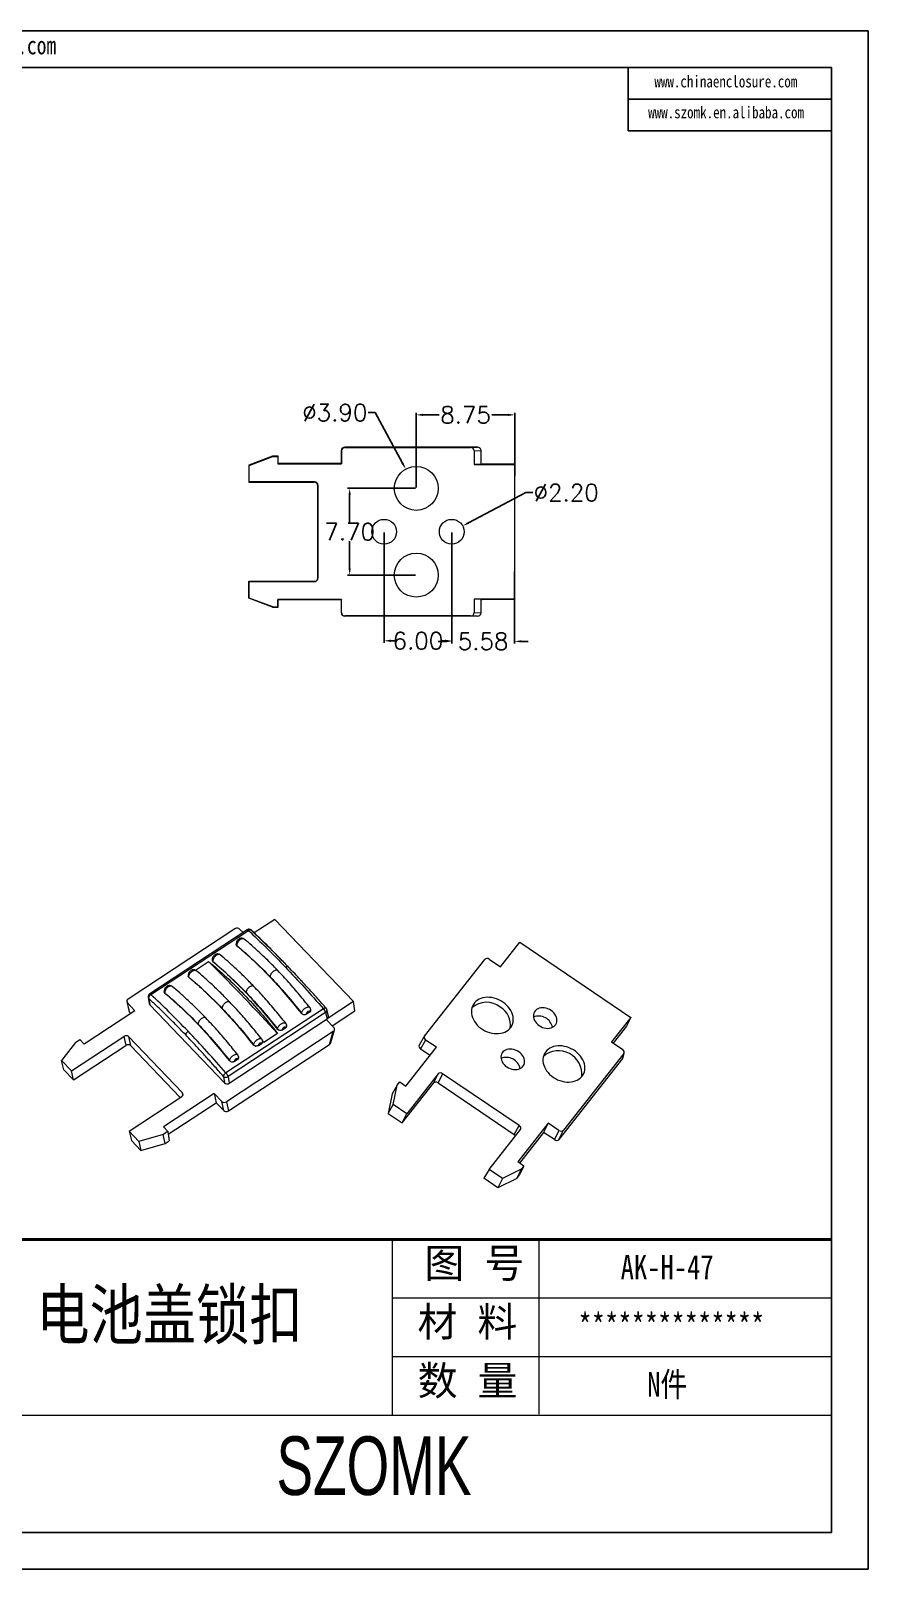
# Model space of a CAD drawing. Header units: inches. Extents: x 1474 to 3696, y 573 to 1061.
# Drawn here: x 3621.8 to 3696.2, y 573 to 709.5 of the extents above; entities that cross this region are included whole.
import ezdxf

# ---------------------------------------------------------------- set-up
doc = ezdxf.new("R2010")
doc.units = ezdxf.units.IN
doc.layers.add('文字', color=81, linetype='Continuous')
doc.layers.add('粗实线', color=7, linetype='Continuous', lineweight=30)
doc.layers.add('细实线', color=3, linetype='Continuous', lineweight=9)
doc.styles.get("Standard").update_dxf_attribs({"font": 'txt', "bigfont": 'gbcbig.shx'})
doc.styles.add('宋体', font='', dxfattribs={"width": 0.8, "height": 3.5})
doc.styles.add('长仿宋', font='', dxfattribs={"width": 0.7, "height": 4})
doc.styles.get('宋体').set_extended_font_data('SimSun')
doc.styles.get('长仿宋').set_extended_font_data('SimSun')
doc.dimstyles.new('2', dxfattribs={"dimtxt": 1.5, "dimasz": 0.6, "dimexe": 0.18, "dimexo": 0.0625, "dimgap": 0.09, "dimtad": 0, "dimtih": 1, "dimtoh": 1, "dimzin": 0, "dimdsep": 46, "dimtxsty": 'Standard', "dimcen": 0, "dimadec": 0, "dimazin": 2, "dimtfac": 1, "dimtofl": 0, "dimtmove": 0, "dimatfit": 3, "dimfxl": 0, "dimtolj": 1, "dimtzin": 0, "dimarcsym": 0})

# ---------------------------------------------------------------- blocks, each defined once
blk = doc.blocks.new('*D177')
at = {"color": 0, "lineweight": -2, "transparency": 16777216}
for p, q in [((3651.79, 675.6), (3652.39, 675.6)), ((3652.39, 675.6), (3654.83, 671.11))]:
    blk.add_line(p, q, dxfattribs=at)
at = {"color": 0, "transparency": 16777216}
blk.add_solid([(3654.92, 671.16), (3654.74, 671.07), (3655.12, 670.59)], dxfattribs=at)
at = {"layer": 'Defpoints', "color": 0, "transparency": 16777216}
for p in [(3655.12, 670.59), (3656.98, 667.16)]:
    blk.add_point(p, dxfattribs=at)
at = {"color": 0, "transparency": 16777216, "insert": (3648.82, 675.6), "char_height": 1.5, "attachment_point": 5}
blk.add_mtext('\\A1;∅3.90', dxfattribs=at)
blk = doc.blocks.new('*D178')
at = {"color": 0, "lineweight": -2, "transparency": 16777216}
for p, q in [((3665.79, 668.5), (3660.7, 665.82)), ((3666.39, 668.5), (3665.79, 668.5))]:
    blk.add_line(p, q, dxfattribs=at)
at = {"color": 0, "transparency": 16777216}
blk.add_solid([(3660.66, 665.91), (3660.75, 665.73), (3660.17, 665.54)], dxfattribs=at)
at = {"layer": 'Defpoints', "color": 0, "transparency": 16777216}
for p in [(3660.17, 665.54), (3658.23, 664.51)]:
    blk.add_point(p, dxfattribs=at)
at = {"color": 0, "transparency": 16777216, "insert": (3669.36, 668.5), "char_height": 1.5, "attachment_point": 5}
blk.add_mtext('\\A1;∅2.20', dxfattribs=at)
blk = doc.blocks.new('*D179')
at = {"color": 0, "lineweight": -2, "transparency": 16777216}
for p, q in [((3655.99, 668.88), (3649.96, 668.88)), ((3650.14, 668.28), (3650.14, 665.87)), ((3650.14, 661.78), (3650.14, 664.19)), ((3655.99, 661.18), (3649.96, 661.18))]:
    blk.add_line(p, q, dxfattribs=at)
at = {"color": 0, "transparency": 16777216}
for points in [[(3650.04, 668.28), (3650.24, 668.28), (3650.14, 668.88)], [(3650.04, 661.78), (3650.24, 661.78), (3650.14, 661.18)]]:
    blk.add_solid(points, dxfattribs=at)
at = {"layer": 'Defpoints', "color": 0, "transparency": 16777216}
for p in [(3656.05, 668.88), (3650.14, 661.18), (3656.05, 661.18)]:
    blk.add_point(p, dxfattribs=at)
at = {"color": 0, "transparency": 16777216, "insert": (3650.14, 665.03), "char_height": 1.5, "attachment_point": 5}
blk.add_mtext('\\A1;7.70', dxfattribs=at)
blk = doc.blocks.new('*D180')
at = {"color": 0, "lineweight": -2, "transparency": 16777216}
for p, q in [((3653.2, 664.96), (3653.2, 655.17)), ((3659.2, 664.96), (3659.2, 655.17)), ((3653.8, 655.35), (3654.11, 655.35)), ((3658.6, 655.35), (3658.29, 655.35))]:
    blk.add_line(p, q, dxfattribs=at)
at = {"color": 0, "transparency": 16777216}
for points in [[(3653.8, 655.45), (3653.8, 655.25), (3653.2, 655.35)], [(3658.6, 655.45), (3658.6, 655.25), (3659.2, 655.35)]]:
    blk.add_solid(points, dxfattribs=at)
at = {"layer": 'Defpoints', "color": 0, "transparency": 16777216}
for p in [(3653.2, 665.03), (3659.2, 665.03), (3659.2, 655.35)]:
    blk.add_point(p, dxfattribs=at)
at = {"color": 0, "transparency": 16777216, "insert": (3656.2, 655.35), "char_height": 1.5, "attachment_point": 5}
blk.add_mtext('\\A1;6.00', dxfattribs=at)
blk = doc.blocks.new('*D181')
at = {"color": 0, "lineweight": -2, "transparency": 16777216}
for p, q in [((3659.2, 664.96), (3659.2, 655.12)), ((3664.78, 661.5), (3664.78, 655.12)), ((3658.6, 655.3), (3658, 655.3)), ((3665.38, 655.3), (3665.98, 655.3))]:
    blk.add_line(p, q, dxfattribs=at)
at = {"color": 0, "transparency": 16777216}
for points in [[(3658.6, 655.4), (3658.6, 655.2), (3659.2, 655.3)], [(3665.38, 655.4), (3665.38, 655.2), (3664.78, 655.3)]]:
    blk.add_solid(points, dxfattribs=at)
at = {"layer": 'Defpoints', "color": 0, "transparency": 16777216}
for p in [(3659.2, 665.03), (3664.78, 661.56), (3659.2, 655.3)]:
    blk.add_point(p, dxfattribs=at)
at = {"color": 0, "transparency": 16777216, "insert": (3661.99, 655.3), "char_height": 1.5, "attachment_point": 5}
blk.add_mtext('\\A1;5.58', dxfattribs=at)
blk = doc.blocks.new('*D182')
at = {"color": 0, "lineweight": -2, "transparency": 16777216}
for p, q in [((3656.05, 668.94), (3656.05, 675.58)), ((3656.65, 675.4), (3658.09, 675.4)), ((3664.2, 675.4), (3662.77, 675.4)), ((3664.8, 669.95), (3664.8, 675.58))]:
    blk.add_line(p, q, dxfattribs=at)
at = {"color": 0, "transparency": 16777216}
for points in [[(3656.65, 675.5), (3656.65, 675.3), (3656.05, 675.4)], [(3664.2, 675.5), (3664.2, 675.3), (3664.8, 675.4)]]:
    blk.add_solid(points, dxfattribs=at)
at = {"layer": 'Defpoints', "color": 0, "transparency": 16777216}
for p in [(3656.05, 675.4), (3664.8, 669.89), (3656.05, 668.88)]:
    blk.add_point(p, dxfattribs=at)
at = {"color": 0, "transparency": 16777216, "insert": (3660.43, 675.4), "char_height": 1.5, "attachment_point": 5}
blk.add_mtext('\\A1;8.75', dxfattribs=at)

msp = doc.modelspace()

# ---------------------------------------------------------------- linework, layer by layer
for p, q in [((3503.087, 709.484), (3696.177, 709.484)), ((3696.177, 709.484), (3696.177, 572.957)), ((3508.084, 706.234), (3692.926, 706.234)), ((3674.867, 706.234), (3674.867, 700.59)), ((3692.926, 706.234), (3692.926, 576.207)), ((3674.867, 703.412), (3692.926, 703.412)), ((3674.867, 700.59), (3692.926, 700.59)), ((3508.084, 576.207), (3692.926, 576.207)), ((3503.087, 572.957), (3696.177, 572.957))]:
    msp.add_line(p, q)
at = {"color": 7, "linetype": 'Continuous', "lineweight": 15}
for p, q in [((3643.301, 671.726), (3641.201, 670.926)), ((3643.801, 671.726), (3643.301, 671.726)), ((3643.305, 671.701), (3643.301, 671.726)), ((3643.801, 671.726), (3643.776, 671.701)), ((3643.801, 671.076), (3643.801, 671.726)), ((3649.401, 672.226), (3649.401, 671.076)), ((3649.425, 672.201), (3649.401, 672.226)), ((3649.425, 671.051), (3649.425, 672.201)), ((3649.701, 672.526), (3649.725, 672.501)), ((3661.477, 672.526), (3649.701, 672.526)), ((3649.725, 672.501), (3660.877, 672.501)), ((3660.877, 672.501), (3661.477, 672.526)), ((3661.201, 672.203), (3661.801, 672.228)), ((3661.201, 672.203), (3661.201, 671.001)), ((3661.801, 671.026), (3661.801, 672.228)), ((3641.201, 670.926), (3641.201, 669.426)), ((3641.201, 670.926), (3641.225, 670.909)), ((3641.225, 670.909), (3643.305, 671.701)), ((3641.225, 669.45), (3641.225, 670.909)), ((3643.305, 671.701), (3643.776, 671.701)), ((3643.776, 671.701), (3643.776, 671.051)), ((3643.801, 671.076), (3643.776, 671.051)), ((3643.776, 671.051), (3649.425, 671.051)), ((3649.401, 671.076), (3643.801, 671.076)), ((3649.401, 671.076), (3649.425, 671.051)), ((3661.801, 671.026), (3661.201, 671.001)), ((3661.201, 671.001), (3664.776, 671.001)), ((3661.801, 671.026), (3661.901, 671.026)), ((3664.801, 671.026), (3661.901, 671.026)), ((3664.776, 671.001), (3664.801, 671.026)), ((3664.776, 671.001), (3664.776, 659.05)), ((3664.801, 659.026), (3664.801, 671.026)), ((3641.201, 669.426), (3641.225, 669.45)), ((3641.201, 669.426), (3647.001, 669.426)), ((3647.025, 669.45), (3641.225, 669.45)), ((3647.001, 669.426), (3647.025, 669.45)), ((3647.325, 669.15), (3647.301, 669.126)), ((3647.301, 669.126), (3647.301, 660.925)), ((3647.325, 660.901), (3647.325, 669.15)), ((3647.301, 660.925), (3647.325, 660.901)), ((3641.225, 660.601), (3641.201, 660.626)), ((3641.201, 659.126), (3641.201, 660.626)), ((3641.201, 660.626), (3647.001, 660.626)), ((3641.225, 659.142), (3641.225, 660.601)), ((3641.225, 660.601), (3647.025, 660.601)), ((3647.001, 660.626), (3647.025, 660.601)), ((3641.225, 659.142), (3641.201, 659.126)), ((3643.301, 658.326), (3641.201, 659.126)), ((3643.305, 658.35), (3641.225, 659.142)), ((3643.305, 658.35), (3643.301, 658.326)), ((3643.301, 658.326), (3643.801, 658.326)), ((3643.305, 658.35), (3643.776, 658.35)), ((3649.425, 659), (3643.776, 659)), ((3643.776, 658.35), (3643.776, 659)), ((3643.801, 658.976), (3643.776, 659)), ((3643.776, 658.35), (3643.801, 658.326)), ((3649.401, 658.976), (3643.801, 658.976)), ((3643.801, 658.326), (3643.801, 658.976)), ((3649.425, 659), (3649.401, 658.976)), ((3649.401, 657.825), (3649.401, 658.976)), ((3649.425, 657.85), (3649.425, 659)), ((3664.776, 659.05), (3661.201, 659.05)), ((3661.201, 659.05), (3661.201, 657.848)), ((3661.801, 659.026), (3661.201, 659.05)), ((3661.801, 659.026), (3661.901, 659.026)), ((3661.801, 657.823), (3661.801, 659.026)), ((3664.801, 659.026), (3661.901, 659.026)), ((3664.776, 659.05), (3664.801, 659.026)), ((3649.425, 657.85), (3649.401, 657.825)), ((3649.701, 657.526), (3649.725, 657.55)), ((3661.477, 657.526), (3649.701, 657.526)), ((3660.877, 657.55), (3649.725, 657.55)), ((3660.877, 657.55), (3661.477, 657.526)), ((3661.201, 657.848), (3661.801, 657.823)), ((3639.94, 629.78), (3630.47, 623.558)), ((3641.049, 629.698), (3632.39, 624.009)), ((3632.497, 623.957), (3641.155, 629.646)), ((3640.374, 629.77), (3640.677, 629.454)), ((3643.486, 630.625), (3641.667, 629.429)), ((3643.486, 630.625), (3650.474, 623.33)), ((3640.07, 628.4), (3640.078, 628.36)), ((3640.139, 628.26), (3640.133, 628.289)), ((3640.781, 628.871), (3640.766, 628.881)), ((3663.528, 626.424), (3665.245, 628.603)), ((3665.245, 628.603), (3675.101, 621.926)), ((3636.441, 626.12), (3637.615, 626.892)), ((3637.939, 627), (3637.947, 626.959)), ((3638.008, 626.86), (3638.002, 626.888)), ((3638.65, 627.471), (3638.635, 627.481)), ((3656.782, 620.268), (3662.136, 627.065)), ((3662.537, 627.096), (3663.528, 626.424)), ((3635.808, 625.599), (3635.816, 625.559)), ((3635.877, 625.46), (3635.871, 625.488)), ((3636.505, 626.081), (3636.519, 626.071)), ((3633.677, 624.199), (3633.685, 624.159)), ((3633.746, 624.06), (3633.74, 624.088)), ((3634.388, 624.671), (3634.373, 624.681)), ((3630.353, 623.309), (3630.554, 622.478)), ((3630.404, 623.217), (3631.073, 622.518)), ((3630.605, 622.386), (3630.404, 623.217)), ((3632.256, 623.779), (3632.26, 623.71)), ((3632.259, 623.71), (3632.349, 623.152)), ((3632.313, 623.603), (3632.403, 623.045)), ((3632.403, 623.045), (3639.041, 616.115)), ((3647.819, 622.69), (3639.16, 617.001)), ((3646.672, 622.619), (3646.663, 622.66)), ((3648.259, 622.047), (3648.124, 622.607)), ((3650.474, 623.33), (3648.142, 621.798)), ((3650.607, 622.502), (3650.474, 623.33)), ((3631.073, 622.518), (3626.57, 619.559)), ((3630.605, 622.386), (3630.708, 622.278)), ((3648.006, 622.358), (3639.348, 616.669)), ((3639.457, 616.091), (3648.061, 621.745)), ((3644.541, 621.219), (3644.533, 621.26)), ((3645.878, 622.291), (3645.884, 622.263)), ((3646.313, 622.207), (3646.303, 622.257)), ((3646.555, 622.366), (3646.313, 622.207)), ((3646.555, 622.366), (3646.544, 622.416)), ((3648.006, 622.358), (3648.142, 621.798)), ((3648.061, 621.745), (3648.142, 621.798)), ((3648.061, 621.745), (3648.761, 621.014)), ((3648.599, 621.183), (3650.607, 622.502)), ((3675.101, 621.926), (3673.384, 619.747)), ((3675.101, 621.926), (3674.714, 621.14)), ((3625.44, 617.183), (3630.104, 620.247)), ((3625.79, 619.69), (3626.192, 619.955)), ((3626.192, 619.955), (3626.57, 619.559)), ((3630.104, 620.247), (3630.277, 619.445)), ((3635.295, 615.239), (3630.52, 620.223)), ((3630.52, 620.223), (3630.693, 619.421)), ((3648.674, 620.662), (3639.204, 614.44)), ((3642.41, 619.819), (3642.402, 619.86)), ((3643.729, 620.509), (3642.521, 619.715)), ((3643.747, 620.891), (3643.753, 620.863)), ((3644.182, 620.807), (3644.172, 620.856)), ((3644.424, 620.966), (3644.182, 620.807)), ((3644.424, 620.966), (3644.414, 621.016)), ((3648.345, 619.53), (3648.674, 620.662)), ((3648.476, 619.695), (3648.805, 620.827)), ((3656.767, 620.246), (3656.317, 619.457)), ((3656.886, 619.918), (3656.435, 619.129)), ((3657.834, 619.275), (3656.886, 619.918)), ((3674.714, 621.14), (3673.536, 619.644)), ((3625.79, 619.69), (3624.567, 618.094)), ((3625.613, 616.381), (3630.277, 619.445)), ((3630.693, 619.421), (3635.104, 614.816)), ((3639.377, 613.638), (3648.345, 619.53)), ((3641.616, 619.491), (3641.622, 619.462)), ((3642.051, 619.407), (3642.041, 619.456)), ((3642.293, 619.565), (3642.051, 619.407)), ((3642.293, 619.565), (3642.283, 619.616)), ((3655.122, 615.832), (3657.834, 619.275)), ((3656.435, 619.129), (3657.272, 618.562)), ((3674.466, 618.711), (3669.112, 611.915)), ((3673.384, 619.747), (3674.376, 619.075)), ((3674.466, 618.711), (3674.355, 618.276)), ((3674.394, 618.354), (3674.504, 618.789)), ((3624.567, 618.094), (3625.44, 617.183)), ((3624.764, 617.267), (3624.567, 618.094)), ((3624.764, 617.267), (3625.613, 616.381)), ((3625.613, 616.381), (3625.44, 617.183)), ((3639.485, 618.09), (3639.491, 618.062)), ((3639.92, 618.007), (3639.91, 618.056)), ((3640.162, 618.165), (3639.92, 618.007)), ((3640.162, 618.165), (3640.152, 618.216)), ((3640.279, 618.418), (3640.271, 618.46)), ((3674.355, 618.276), (3668.702, 611.099)), ((3638.932, 616.692), (3639.041, 616.115)), ((3639.348, 616.669), (3639.457, 616.091)), ((3654.36, 615.908), (3653.919, 615.132)), ((3654.015, 614.198), (3654.36, 615.908)), ((3654.36, 615.908), (3654.586, 616.196)), ((3654.586, 616.196), (3655.122, 615.832)), ((3654.808, 612.567), (3657.592, 616.102)), ((3658.002, 616.918), (3655.218, 613.383)), ((3657.592, 616.102), (3658.002, 616.918)), ((3658.394, 616.933), (3657.984, 616.117)), ((3657.984, 616.117), (3664.746, 611.535)), ((3665.197, 612.324), (3658.394, 616.933)), ((3630.564, 611.833), (3635.228, 614.898)), ((3638.119, 615.163), (3633.616, 612.204)), ((3638.788, 614.464), (3638.119, 615.163)), ((3638.119, 615.163), (3638.292, 614.361)), ((3638.961, 613.662), (3638.788, 614.464)), ((3639.204, 614.44), (3639.377, 613.638)), ((3653.919, 615.132), (3653.571, 613.405)), ((3634.034, 611.563), (3638.292, 614.361)), ((3638.292, 614.361), (3638.961, 613.662)), ((3653.571, 613.405), (3654.015, 614.198)), ((3653.571, 613.405), (3654.808, 612.567)), ((3655.218, 613.383), (3654.015, 614.198)), ((3654.808, 612.567), (3655.218, 613.383)), ((3631.437, 610.921), (3630.564, 611.833)), ((3630.564, 611.833), (3630.766, 611.001)), ((3633.994, 611.809), (3633.592, 611.545)), ((3633.616, 612.204), (3633.994, 611.809)), ((3633.994, 611.809), (3634.128, 610.981)), ((3662.516, 608.439), (3665.3, 611.974)), ((3664.746, 611.535), (3665.197, 612.324)), ((3667.773, 612.542), (3665.061, 609.099)), ((3667.362, 611.726), (3665.212, 608.996)), ((3667.773, 612.542), (3667.362, 611.726)), ((3668.311, 611.083), (3667.362, 611.726)), ((3668.721, 611.899), (3667.773, 612.542)), ((3668.721, 611.899), (3668.311, 611.083)), ((3668.702, 611.099), (3669.112, 611.915)), ((3630.766, 611.001), (3631.615, 610.115)), ((3633.592, 611.545), (3631.437, 610.921)), ((3631.437, 610.921), (3631.615, 610.115)), ((3631.615, 610.115), (3633.749, 610.732)), ((3633.749, 610.732), (3633.592, 611.545)), ((3633.749, 610.732), (3634.128, 610.981)), ((3665.597, 608.736), (3665.061, 609.099)), ((3662.516, 608.439), (3662.065, 607.65)), ((3663.302, 606.812), (3662.065, 607.65)), ((3663.719, 607.624), (3662.516, 608.439)), ((3664.97, 607.645), (3663.302, 606.812)), ((3663.719, 607.624), (3663.302, 606.812)), ((3665.371, 608.449), (3663.719, 607.624)), ((3665.371, 608.449), (3664.97, 607.645)), ((3664.97, 607.645), (3665.21, 607.95)), ((3665.597, 608.736), (3665.21, 607.95)), ((3665.371, 608.449), (3665.597, 608.736))]:
    msp.add_line(p, q, dxfattribs=at)
at = {"color": 8, "linetype": 'Continuous', "lineweight": 15}
msp.add_line((3635.342, 615.042), (3635.295, 615.239), dxfattribs=at)
at = {"color": 8, "linetype": 'Continuous', "lineweight": 15, "flags": 128}
for points in [[(3641.049, 629.698), (3641.059, 629.701), (3641.078, 629.699), (3641.1, 629.689), (3641.126, 629.671), (3641.155, 629.646)], [(3632.497, 623.957), (3632.468, 623.982), (3632.442, 624), (3632.419, 624.01), (3632.401, 624.012), (3632.39, 624.009)]]:
    msp.add_lwpolyline(points, dxfattribs=at)
at = {"color": 7, "linetype": 'Continuous', "lineweight": 15, "flags": 128}
for points in [[(3663.745, 623.286), (3663.562, 623.399), (3663.371, 623.496), (3663.172, 623.575), (3662.969, 623.637), (3662.764, 623.681), (3662.56, 623.705), (3662.359, 623.709), (3662.163, 623.694), (3661.975, 623.66), (3661.797, 623.606), (3661.631, 623.535), (3661.48, 623.446), (3661.345, 623.34), (3661.227, 623.219), (3661.129, 623.085), (3661.051, 622.939), (3660.995, 622.783), (3660.96, 622.618), (3660.948, 622.447), (3660.959, 622.272), (3660.992, 622.094), (3661.047, 621.917), (3661.123, 621.742), (3661.22, 621.571), (3661.336, 621.407), (3661.471, 621.25), (3661.621, 621.105), (3661.786, 620.971), (3661.963, 620.851), (3662.15, 620.746), (3662.346, 620.658), (3662.547, 620.587), (3662.751, 620.534), (3662.956, 620.5), (3663.159, 620.486), (3663.358, 620.491), (3663.55, 620.516), (3663.734, 620.56), (3663.906, 620.622), (3664.064, 620.703), (3664.208, 620.8), (3664.334, 620.914), (3664.442, 621.041), (3664.53, 621.182), (3664.598, 621.333), (3664.643, 621.494), (3664.667, 621.662), (3664.667, 621.836), (3664.645, 622.012), (3664.601, 622.19), (3664.535, 622.366), (3664.449, 622.54), (3664.342, 622.707), (3664.217, 622.868), (3664.074, 623.019), (3663.916, 623.159), (3663.745, 623.286)], [(3668.024, 622.537), (3667.883, 622.621), (3667.733, 622.688), (3667.578, 622.737), (3667.421, 622.766), (3667.266, 622.776), (3667.116, 622.765), (3666.975, 622.734), (3666.845, 622.683), (3666.729, 622.615), (3666.631, 622.529), (3666.552, 622.429), (3666.494, 622.316), (3666.459, 622.194), (3666.447, 622.063), (3666.458, 621.929), (3666.492, 621.793), (3666.549, 621.659), (3666.627, 621.529), (3666.724, 621.407), (3666.839, 621.295), (3666.968, 621.196), (3667.109, 621.112), (3667.259, 621.045), (3667.414, 620.996), (3667.571, 620.966), (3667.726, 620.957), (3667.876, 620.968), (3668.018, 620.999), (3668.148, 621.049), (3668.263, 621.118), (3668.361, 621.203), (3668.44, 621.304), (3668.498, 621.416), (3668.534, 621.539), (3668.546, 621.669), (3668.535, 621.804), (3668.5, 621.94), (3668.444, 622.074), (3668.366, 622.204), (3668.268, 622.326), (3668.154, 622.438), (3668.024, 622.537)], [(3665.144, 618.88), (3665.003, 618.964), (3664.853, 619.031), (3664.698, 619.08), (3664.541, 619.11), (3664.386, 619.119), (3664.236, 619.108), (3664.094, 619.077), (3663.964, 619.027), (3663.849, 618.958), (3663.751, 618.873), (3663.672, 618.772), (3663.614, 618.66), (3663.578, 618.537), (3663.566, 618.407), (3663.577, 618.272), (3663.612, 618.136), (3663.669, 618.002), (3663.746, 617.872), (3663.844, 617.75), (3663.958, 617.638), (3664.088, 617.539), (3664.229, 617.455), (3664.379, 617.388), (3664.534, 617.339), (3664.691, 617.309), (3664.846, 617.3), (3664.996, 617.311), (3665.137, 617.342), (3665.267, 617.393), (3665.383, 617.461), (3665.481, 617.547), (3665.56, 617.647), (3665.618, 617.76), (3665.653, 617.882), (3665.666, 618.013), (3665.654, 618.147), (3665.62, 618.283), (3665.563, 618.417), (3665.485, 618.547), (3665.388, 618.669), (3665.273, 618.781), (3665.144, 618.88)], [(3668.223, 616.607), (3668.406, 616.494), (3668.597, 616.398), (3668.796, 616.318), (3668.999, 616.256), (3669.204, 616.212), (3669.408, 616.188), (3669.609, 616.184), (3669.805, 616.199), (3669.993, 616.233), (3670.171, 616.287), (3670.337, 616.358), (3670.488, 616.448), (3670.623, 616.553), (3670.741, 616.674), (3670.839, 616.808), (3670.917, 616.954), (3670.973, 617.11), (3671.008, 617.275), (3671.02, 617.446), (3671.009, 617.621), (3670.976, 617.799), (3670.921, 617.976), (3670.845, 618.151), (3670.748, 618.322), (3670.632, 618.487), (3670.497, 618.643), (3670.347, 618.788), (3670.182, 618.922), (3670.005, 619.042), (3669.818, 619.147), (3669.622, 619.236), (3669.421, 619.307), (3669.217, 619.359), (3669.012, 619.393), (3668.809, 619.407), (3668.61, 619.402), (3668.418, 619.377), (3668.234, 619.333), (3668.062, 619.271), (3667.904, 619.19), (3667.76, 619.093), (3667.634, 618.979), (3667.526, 618.852), (3667.438, 618.711), (3667.37, 618.56), (3667.325, 618.399), (3667.302, 618.231), (3667.301, 618.058), (3667.323, 617.881), (3667.367, 617.703), (3667.433, 617.527), (3667.519, 617.354), (3667.626, 617.186), (3667.752, 617.025), (3667.894, 616.874), (3668.052, 616.734), (3668.223, 616.607)]]:
    msp.add_lwpolyline(points, dxfattribs=at)
at = {"color": 7, "linetype": 'Continuous', "lineweight": 15}
for centre, radius in [((3656.051, 668.876), 1.95), ((3653.201, 665.026), 1.1), ((3659.201, 665.026), 1.1), ((3656.051, 661.176), 1.95)]:
    msp.add_circle(centre, radius, dxfattribs=at)
at = {"color": 8, "linetype": 'Continuous', "lineweight": 15}
for centre, radius, start, end in [((3632.459, 623.744), 0.203, 189.51704, 224.04492), ((3647.935, 622.562), 0.194, 348.67609, 13.65867)]:
    msp.add_arc(centre, radius, start, end, dxfattribs=at)
at = {"color": 7, "linetype": 'Continuous', "lineweight": 15}
for centre, radius, start, end in [((3647.168, 622.104), 0.876, 16.82754, 42.0035), ((3662.285, 621.329), 1.939, 50.98918, 131.80652), ((3662.625, 621.28), 1.788, 350.02704, 60.49854), ((3647.863, 622.586), 0.269, 302.0748, 346.85579), ((3666.921, 620.784), 1.257, 12.21156, 111.79438), ((3668.684, 616.901), 2.066, 353.52949, 130.47644), ((3664.041, 617.127), 1.257, 12.21156, 111.79438), ((3639.134, 616.904), 0.292, 226.20888, 268.34775), ((3639.147, 616.986), 0.376, 266.71082, 302.25739), ((3638.51, 616.415), 0.876, 16.82754, 42.0035)]:
    msp.add_arc(centre, radius, start, end, dxfattribs=at)
for centre, major_axis, ratio, start_param, end_param in [((3649.701, 672.225), (-0.212, 0.212), 0.9996955, 5.4979394, 7.0684312), ((3649.725, 672.201), (-0.212, 0.212), 0.9996955, 5.4979394, 7.0684312), ((3660.874, 672.201), (0.326, 0.013), 0.9190268, 6.2457722, 7.8096936), ((3661.474, 672.225), (0.326, 0.013), 0.9190268, 6.2457722, 7.8096936), ((3647.001, 669.125), (0.212, 0.212), 0.9996955, 5.4979394, 7.0684312), ((3647.025, 669.15), (0.212, 0.212), 0.9996955, 5.4979394, 7.0684312), ((3647.001, 660.926), (-0.212, 0.212), 0.9996955, 2.3563468, 3.9268385), ((3647.025, 660.901), (-0.212, 0.212), 0.9996955, 2.3563468, 3.9268385), ((3649.701, 657.826), (0.212, 0.212), 0.9996955, 2.3563468, 3.9268385), ((3649.725, 657.85), (0.212, 0.212), 0.9996955, 2.3563468, 3.9268385), ((3660.874, 657.85), (-0.326, 0.013), 0.9190268, 1.6150843, 3.1790058), ((3661.474, 657.826), (-0.326, 0.013), 0.9190268, 1.6150843, 3.1790058), ((3640.113, 629.597), (0.305, 0.103), 0.7546476, 0.339153, 1.9030744), ((3662.382, 626.896), (0.271, -0.129), 0.8367723, 1.3890185, 2.9529399), ((3630.645, 623.376), (0.294, 0.059), 0.7962863, 2.0385945, 3.6090863), ((3632.644, 623.204), (0.294, 0.059), 0.7962863, 3.1107226, 3.6090863), ((3630.847, 622.544), (0.294, 0.059), 0.7962863, 3.1724627, 3.6090863), ((3647.967, 621.98), (0.294, 0.059), 0.7962863, 5.1801048, 6.3140554), ((3630.279, 620.065), (0.294, 0.059), 0.7966765, 0.4669891, 2.0374808), ((3648.497, 620.843), (0.308, 0.098), 0.7480666, 5.0705849, 6.6345063), ((3657.03, 620.101), (0.265, -0.141), 0.7707772, 3.0029517, 4.5734434), ((3630.452, 619.263), (0.294, 0.059), 0.7966765, 0.4669891, 2.0374808), ((3648.168, 619.711), (0.308, 0.098), 0.7480666, 5.0705849, 5.8177389), ((3656.579, 619.312), (0.265, -0.141), 0.7707772, 3.1177611, 4.5734434), ((3674.217, 618.877), (0.276, -0.12), 0.8322407, 6.0661054, 7.6300269), ((3674.107, 618.442), (0.276, -0.12), 0.8322407, 6.0661054, 6.4164213), ((3639.282, 616.274), (0.294, 0.059), 0.7966765, 3.6085818, 5.1790735), ((3657.84, 615.934), (0.265, -0.141), 0.7709054, 1.4333065, 3.0037982), ((3658.25, 616.75), (0.265, -0.141), 0.7709054, 1.4333065, 3.0037982), ((3635.053, 615.08), (0.294, 0.059), 0.7962863, 5.1801872, 6.7506789), ((3639.03, 614.622), (0.294, 0.059), 0.7966765, 3.6085818, 5.1790735), ((3639.203, 613.82), (0.294, 0.059), 0.7966765, 3.6085818, 5.1790735), ((3665.053, 612.141), (0.265, -0.141), 0.7707772, 6.1445443, 7.7150361), ((3668.865, 612.082), (0.265, -0.141), 0.7709054, 4.5748991, 6.1453909), ((3664.602, 611.353), (0.265, -0.141), 0.7707772, 0.8495803, 1.4318508), ((3668.455, 611.266), (0.265, -0.141), 0.7709054, 4.5748991, 6.1453909)]:
    msp.add_ellipse(centre, major_axis=major_axis, ratio=ratio, start_param=start_param, end_param=end_param, dxfattribs=at)
for points, knots in [([(3641.269, 629.742), (3641.242, 629.745), (3641.203, 629.749), (3641.145, 629.74), (3641.097, 629.726), (3641.064, 629.706), (3641.049, 629.697)], [0, 0, 0, 0, 0.3511572, 0.5065048, 0.7704123, 1, 1, 1, 1]), ([(3641.155, 629.646), (3641.166, 629.653), (3641.208, 629.679), (3641.281, 629.703), (3641.362, 629.702), (3641.423, 629.672), (3641.444, 629.629), (3641.454, 629.609)], [0, 0, 0, 0, 0.08160202, 0.34059402, 0.54634492, 0.7793242, 1, 1, 1, 1]), ([(3641.418, 629.665), (3641.416, 629.667), (3641.403, 629.683), (3641.371, 629.703), (3641.324, 629.728), (3641.288, 629.737), (3641.269, 629.742)], [0, 0, 0, 0, 0.0565135, 0.3565054, 0.6530992, 1, 1, 1, 1]), ([(3644.688, 626.414), (3644.445, 626.666), (3643.969, 627.16), (3643.277, 627.859), (3642.623, 628.508), (3642.007, 629.108), (3641.61, 629.484), (3641.418, 629.667)], [0, 0, 0, 0, 0.2199839, 0.4299747, 0.6299794, 0.8199935, 1, 1, 1, 1]), ([(3641.454, 629.609), (3641.573, 629.496), (3641.811, 629.271), (3642.169, 628.926), (3642.529, 628.576), (3642.89, 628.221), (3643.253, 627.861), (3643.616, 627.495), (3643.981, 627.124), (3644.347, 626.748), (3644.592, 626.493), (3644.715, 626.365)], [0, 0, 0, 0, 0.11158061, 0.22299161, 0.33425528, 0.44539399, 0.55643015, 0.66738627, 0.7782849, 0.88914861, 1, 1, 1, 1]), ([(3640.767, 628.882), (3640.758, 628.89), (3640.725, 628.919), (3640.655, 628.945), (3640.569, 628.959), (3640.474, 628.953), (3640.382, 628.924), (3640.276, 628.864), (3640.176, 628.775), (3640.098, 628.65), (3640.067, 628.538), (3640.061, 628.452), (3640.069, 628.407), (3640.073, 628.383)], [0, 0, 0, 0, 0.0326379, 0.1238908, 0.2050333, 0.275169, 0.3862517, 0.4665835, 0.6068648, 0.7476823, 0.8580294, 0.9249768, 1, 1, 1, 1]), ([(3640.139, 628.26), (3640.119, 628.279), (3640.089, 628.308), (3640.084, 628.347), (3640.082, 628.36)], [0, 0, 0, 0, 0.64854775, 1, 1, 1, 1]), ([(3643.768, 626.076), (3643.499, 626.353), (3642.975, 626.89), (3642.2, 627.629), (3641.475, 628.288), (3641.005, 628.686), (3640.783, 628.874)], [0, 0, 0, 0, 0.276281, 0.5367926, 0.7815293, 1, 1, 1, 1]), ([(3638.636, 627.482), (3638.627, 627.49), (3638.594, 627.519), (3638.524, 627.545), (3638.438, 627.559), (3638.343, 627.552), (3638.251, 627.524), (3638.145, 627.464), (3638.045, 627.375), (3637.967, 627.25), (3637.936, 627.138), (3637.93, 627.051), (3637.938, 627.006), (3637.942, 626.983)], [0, 0, 0, 0, 0.0326379, 0.1238908, 0.2050333, 0.275169, 0.3862517, 0.4665835, 0.6068648, 0.7476823, 0.8580294, 0.9249768, 1, 1, 1, 1]), ([(3638.008, 626.86), (3637.988, 626.879), (3637.958, 626.908), (3637.953, 626.947), (3637.951, 626.96)], [0, 0, 0, 0, 0.6485478, 1, 1, 1, 1]), ([(3641.637, 624.676), (3641.368, 624.952), (3640.844, 625.49), (3640.069, 626.229), (3639.344, 626.887), (3638.874, 627.286), (3638.652, 627.473)], [0, 0, 0, 0, 0.276281, 0.5367926, 0.7815293, 1, 1, 1, 1]), ([(3636.505, 626.081), (3636.497, 626.089), (3636.464, 626.119), (3636.393, 626.144), (3636.307, 626.159), (3636.212, 626.152), (3636.12, 626.124), (3636.014, 626.064), (3635.914, 625.975), (3635.836, 625.85), (3635.805, 625.738), (3635.799, 625.651), (3635.807, 625.606), (3635.811, 625.582)], [0, 0, 0, 0, 0.033062, 0.1242749, 0.2053819, 0.2754868, 0.3865207, 0.4668173, 0.6070371, 0.747793, 0.8580916, 0.9250097, 1, 1, 1, 1]), ([(3635.877, 625.46), (3635.857, 625.479), (3635.827, 625.508), (3635.822, 625.547), (3635.82, 625.56)], [0, 0, 0, 0, 0.6485478, 1, 1, 1, 1]), ([(3639.506, 623.276), (3639.237, 623.552), (3638.713, 624.09), (3637.938, 624.829), (3637.213, 625.487), (3636.743, 625.885), (3636.521, 626.073)], [0, 0, 0, 0, 0.2762972, 0.5368241, 0.7815751, 1, 1, 1, 1]), ([(3646.591, 622.81), (3646.292, 623.185), (3645.685, 623.946), (3644.743, 625.037), (3644.093, 625.73), (3643.768, 626.076)], [0, 0, 0, 0, 0.3264179, 0.6631901, 1, 1, 1, 1]), ([(3644.715, 626.365), (3644.705, 626.406), (3644.671, 626.438), (3644.564, 626.445), (3644.495, 626.418), (3644.438, 626.381)], [0, 0, 0, 0, 0.5, 0.5, 1, 1, 1, 1]), ([(3648.055, 622.738), (3647.806, 623.02), (3647.319, 623.571), (3646.61, 624.357), (3645.936, 625.09), (3645.299, 625.773), (3644.888, 626.204), (3644.688, 626.414)], [0, 0, 0, 0, 0.2199902, 0.4299963, 0.6299976, 0.8199968, 1, 1, 1, 1]), ([(3632.391, 624.008), (3632.387, 624.006), (3632.36, 623.992), (3632.319, 623.947), (3632.279, 623.884), (3632.261, 623.825), (3632.257, 623.793), (3632.256, 623.779)], [0, 0, 0, 0, 0.0441991, 0.3383895, 0.6411188, 0.8543157, 1, 1, 1, 1]), ([(3632.313, 623.603), (3632.301, 623.65), (3632.309, 623.72), (3632.381, 623.858), (3632.441, 623.92), (3632.497, 623.957)], [0, 0, 0, 0, 0.5, 0.5, 1, 1, 1, 1]), ([(3634.374, 624.681), (3634.365, 624.689), (3634.333, 624.719), (3634.262, 624.744), (3634.176, 624.758), (3634.081, 624.752), (3633.989, 624.724), (3633.883, 624.664), (3633.783, 624.575), (3633.705, 624.45), (3633.674, 624.338), (3633.668, 624.251), (3633.676, 624.206), (3633.68, 624.182)], [0, 0, 0, 0, 0.0326379, 0.1238908, 0.2050333, 0.275169, 0.3862517, 0.4665835, 0.6068648, 0.7476823, 0.8580294, 0.9249768, 1, 1, 1, 1]), ([(3633.746, 624.06), (3633.726, 624.079), (3633.696, 624.108), (3633.691, 624.146), (3633.689, 624.16)], [0, 0, 0, 0, 0.64854775, 1, 1, 1, 1]), ([(3637.375, 621.875), (3637.106, 622.152), (3636.582, 622.689), (3635.807, 623.428), (3635.082, 624.087), (3634.612, 624.485), (3634.39, 624.673)], [0, 0, 0, 0, 0.276281, 0.5367926, 0.7815293, 1, 1, 1, 1]), ([(3644.46, 621.41), (3644.161, 621.785), (3643.554, 622.546), (3642.612, 623.636), (3641.962, 624.329), (3641.637, 624.676)], [0, 0, 0, 0, 0.3264179, 0.6631901, 1, 1, 1, 1]), ([(3635.584, 620.366), (3635.462, 620.493), (3635.216, 620.749), (3634.85, 621.124), (3634.484, 621.495), (3634.12, 621.86), (3633.756, 622.22), (3633.394, 622.574), (3633.033, 622.923), (3632.672, 623.266), (3632.433, 623.49), (3632.313, 623.603)], [0, 0, 0, 0, 0.1108782, 0.2217621, 0.3326742, 0.4436371, 0.5546733, 0.6658053, 0.7770555, 0.8884463, 1, 1, 1, 1]), ([(3642.33, 620.01), (3642.03, 620.384), (3641.423, 621.146), (3640.481, 622.236), (3639.831, 622.929), (3639.506, 623.276)], [0, 0, 0, 0, 0.3264179, 0.6631901, 1, 1, 1, 1]), ([(3646.669, 622.619), (3646.673, 622.596), (3646.681, 622.544), (3646.653, 622.464), (3646.606, 622.403), (3646.567, 622.375), (3646.555, 622.366)], [0, 0, 0, 0, 0.242528, 0.5497322, 0.8549973, 1, 1, 1, 1]), ([(3646.591, 622.81), (3646.592, 622.809), (3646.596, 622.808), (3646.596, 622.804), (3646.597, 622.801)], [0, 0, 0, 0, 0.2699338, 1, 1, 1, 1]), ([(3646.665, 622.653), (3646.655, 622.692), (3646.642, 622.747), (3646.606, 622.787), (3646.595, 622.799)], [0, 0, 0, 0, 0.7048027, 1, 1, 1, 1]), ([(3648.123, 622.608), (3648.119, 622.623), (3648.107, 622.661), (3648.085, 622.705), (3648.062, 622.727), (3648.056, 622.733)], [0, 0, 0, 0, 0.3195722, 0.8309867, 1, 1, 1, 1]), ([(3640.199, 618.609), (3639.899, 618.984), (3639.292, 619.746), (3638.35, 620.836), (3637.7, 621.529), (3637.375, 621.875)], [0, 0, 0, 0, 0.3264179, 0.6631901, 1, 1, 1, 1]), ([(3644.538, 621.218), (3644.542, 621.196), (3644.55, 621.144), (3644.522, 621.064), (3644.475, 621.002), (3644.436, 620.975), (3644.424, 620.966)], [0, 0, 0, 0, 0.24252795, 0.54973221, 0.85499733, 1, 1, 1, 1]), ([(3644.46, 621.41), (3644.461, 621.409), (3644.465, 621.407), (3644.465, 621.404), (3644.466, 621.401)], [0, 0, 0, 0, 0.2699338, 1, 1, 1, 1]), ([(3644.534, 621.253), (3644.524, 621.291), (3644.511, 621.347), (3644.475, 621.387), (3644.464, 621.399)], [0, 0, 0, 0, 0.7048027, 1, 1, 1, 1]), ([(3645.878, 622.291), (3645.921, 622.239), (3645.994, 622.205), (3646.153, 622.192), (3646.238, 622.214), (3646.303, 622.257)], [0, 0, 0, 0, 0.5, 0.5, 1, 1, 1, 1]), ([(3646.313, 622.207), (3646.247, 622.164), (3646.161, 622.145), (3646.002, 622.166), (3645.928, 622.205), (3645.884, 622.263)], [0, 0, 0, 0, 0.5, 0.5, 1, 1, 1, 1]), ([(3646.544, 622.416), (3646.542, 622.424), (3646.537, 622.438), (3646.521, 622.452), (3646.498, 622.458), (3646.461, 622.455), (3646.411, 622.433), (3646.351, 622.383), (3646.314, 622.329), (3646.301, 622.284), (3646.302, 622.266), (3646.303, 622.257)], [0, 0, 0, 0, 0.08683706, 0.16740891, 0.24750944, 0.33302842, 0.4955701, 0.6270617, 0.82137306, 0.90893501, 1, 1, 1, 1]), ([(3635.79, 620.699), (3635.734, 620.662), (3635.671, 620.602), (3635.591, 620.472), (3635.577, 620.408), (3635.584, 620.366)], [0, 0, 0, 0, 0.5, 0.5, 1, 1, 1, 1]), ([(3638.932, 616.692), (3638.807, 616.836), (3638.556, 617.123), (3638.182, 617.547), (3637.808, 617.966), (3637.435, 618.38), (3637.063, 618.788), (3636.692, 619.191), (3636.322, 619.588), (3635.952, 619.98), (3635.707, 620.237), (3635.584, 620.366)], [0, 0, 0, 0, 0.1115556, 0.2229479, 0.3341991, 0.4453315, 0.5563677, 0.6673301, 0.7782413, 0.8891237, 1, 1, 1, 1]), ([(3642.329, 620.01), (3642.33, 620.009), (3642.334, 620.007), (3642.334, 620.003), (3642.335, 620.001)], [0, 0, 0, 0, 0.2699338, 1, 1, 1, 1]), ([(3642.403, 619.852), (3642.393, 619.891), (3642.38, 619.947), (3642.344, 619.987), (3642.333, 619.999)], [0, 0, 0, 0, 0.7048027, 1, 1, 1, 1]), ([(3643.747, 620.891), (3643.79, 620.839), (3643.863, 620.805), (3644.022, 620.792), (3644.107, 620.813), (3644.172, 620.856)], [0, 0, 0, 0, 0.5, 0.5, 1, 1, 1, 1]), ([(3644.182, 620.807), (3644.116, 620.763), (3644.03, 620.745), (3643.871, 620.766), (3643.797, 620.805), (3643.753, 620.863)], [0, 0, 0, 0, 0.5, 0.5, 1, 1, 1, 1]), ([(3644.414, 621.016), (3644.411, 621.024), (3644.406, 621.038), (3644.39, 621.052), (3644.367, 621.058), (3644.33, 621.055), (3644.28, 621.033), (3644.22, 620.983), (3644.183, 620.928), (3644.17, 620.883), (3644.171, 620.865), (3644.172, 620.856)], [0, 0, 0, 0, 0.0868371, 0.1674089, 0.2475094, 0.3330284, 0.4955701, 0.6270617, 0.8213731, 0.908935, 1, 1, 1, 1]), ([(3640.198, 618.609), (3640.199, 618.609), (3640.203, 618.607), (3640.203, 618.603), (3640.204, 618.6)], [0, 0, 0, 0, 0.2699338, 1, 1, 1, 1]), ([(3640.272, 618.452), (3640.262, 618.491), (3640.249, 618.546), (3640.213, 618.587), (3640.202, 618.599)], [0, 0, 0, 0, 0.7048027, 1, 1, 1, 1]), ([(3641.616, 619.491), (3641.659, 619.439), (3641.732, 619.405), (3641.891, 619.392), (3641.976, 619.413), (3642.041, 619.456)], [0, 0, 0, 0, 0.5, 0.5, 1, 1, 1, 1]), ([(3642.051, 619.407), (3641.985, 619.363), (3641.899, 619.345), (3641.74, 619.366), (3641.667, 619.405), (3641.622, 619.462)], [0, 0, 0, 0, 0.5, 0.5, 1, 1, 1, 1]), ([(3642.283, 619.616), (3642.28, 619.624), (3642.275, 619.638), (3642.259, 619.652), (3642.236, 619.657), (3642.199, 619.654), (3642.149, 619.633), (3642.089, 619.583), (3642.052, 619.528), (3642.039, 619.483), (3642.04, 619.465), (3642.041, 619.456)], [0, 0, 0, 0, 0.08683706, 0.16740891, 0.24750944, 0.33302842, 0.4955701, 0.6270617, 0.82137306, 0.90893501, 1, 1, 1, 1]), ([(3642.407, 619.818), (3642.411, 619.796), (3642.419, 619.744), (3642.391, 619.664), (3642.344, 619.602), (3642.305, 619.574), (3642.293, 619.565)], [0, 0, 0, 0, 0.2425264, 0.5497307, 0.8549958, 1, 1, 1, 1]), ([(3639.485, 618.09), (3639.528, 618.039), (3639.601, 618.004), (3639.76, 617.992), (3639.845, 618.013), (3639.91, 618.056)], [0, 0, 0, 0, 0.5, 0.5, 1, 1, 1, 1]), ([(3639.92, 618.007), (3639.854, 617.963), (3639.768, 617.944), (3639.609, 617.965), (3639.536, 618.005), (3639.491, 618.062)], [0, 0, 0, 0, 0.5, 0.5, 1, 1, 1, 1]), ([(3640.152, 618.216), (3640.149, 618.223), (3640.144, 618.238), (3640.128, 618.252), (3640.105, 618.257), (3640.068, 618.254), (3640.018, 618.232), (3639.958, 618.182), (3639.921, 618.128), (3639.908, 618.083), (3639.909, 618.065), (3639.91, 618.056)], [0, 0, 0, 0, 0.0868371, 0.1674089, 0.2475094, 0.3330284, 0.4955701, 0.6270617, 0.8213731, 0.908935, 1, 1, 1, 1]), ([(3640.276, 618.418), (3640.28, 618.395), (3640.288, 618.344), (3640.26, 618.264), (3640.213, 618.202), (3640.174, 618.174), (3640.162, 618.165)], [0, 0, 0, 0, 0.242528, 0.5497322, 0.8549973, 1, 1, 1, 1]), ([(3639.16, 617.001), (3639.15, 616.994), (3639.108, 616.965), (3639.042, 616.908), (3638.978, 616.827), (3638.937, 616.752), (3638.934, 616.712), (3638.932, 616.692)], [0, 0, 0, 0, 0.081602, 0.340594, 0.5463449, 0.7793242, 1, 1, 1, 1])]:
    msp.add_open_spline(points, degree=3, knots=knots, dxfattribs=at)
for points in [[(3641.155, 629.646), (3642.227, 628.635), (3643.325, 627.544), (3644.438, 626.381)], [(3640.133, 628.289), (3641.137, 627.45), (3642.123, 626.527), (3643.083, 625.525)], [(3645.884, 622.263), (3644.073, 624.574), (3642.158, 626.573), (3640.139, 628.26)], [(3637.615, 626.892), (3638.691, 626.004), (3640.786, 624.05), (3642.767, 621.748), (3643.729, 620.509)], [(3643.729, 620.509), (3641.901, 622.512), (3639.863, 624.639), (3637.615, 626.892)], [(3638.002, 626.888), (3639.006, 626.05), (3639.993, 625.127), (3640.952, 624.125)], [(3643.753, 620.863), (3641.942, 623.174), (3640.027, 625.173), (3638.008, 626.86)], [(3635.871, 625.488), (3636.875, 624.65), (3637.862, 623.727), (3638.821, 622.724)], [(3641.622, 619.462), (3639.811, 621.774), (3637.896, 623.773), (3635.877, 625.46)], [(3643.083, 625.525), (3644.043, 624.523), (3644.977, 623.442), (3645.878, 622.291)], [(3644.438, 626.381), (3645.552, 625.219), (3646.682, 623.985), (3647.819, 622.69)], [(3635.79, 620.699), (3634.676, 621.862), (3633.576, 622.951), (3632.497, 623.957)], [(3633.74, 624.088), (3634.744, 623.25), (3635.731, 622.326), (3636.69, 621.324)], [(3639.491, 618.062), (3637.68, 620.374), (3635.765, 622.373), (3633.746, 624.06)], [(3640.952, 624.125), (3641.912, 623.122), (3642.846, 622.042), (3643.747, 620.891)], [(3638.821, 622.724), (3639.781, 621.722), (3640.715, 620.641), (3641.616, 619.49)], [(3636.69, 621.324), (3637.65, 620.322), (3638.584, 619.241), (3639.485, 618.09)], [(3639.16, 617.001), (3638.03, 618.3), (3636.904, 619.537), (3635.79, 620.699)], [(3642.365, 619.915), (3642.417, 619.849), (3642.469, 619.782), (3642.521, 619.715)]]:
    msp.add_open_spline(points, degree=3, dxfattribs=at)
at = {"color": 8, "linetype": 'Continuous', "lineweight": 15}
for points, knots in [([(3640.133, 628.289), (3640.121, 628.301), (3640.098, 628.326), (3640.079, 628.361), (3640.074, 628.384), (3640.073, 628.391)], [0, 0, 0, 0, 0.413604, 0.827208, 1, 1, 1, 1]), ([(3640.766, 628.881), (3640.758, 628.888), (3640.732, 628.909), (3640.673, 628.918), (3640.597, 628.911), (3640.516, 628.885), (3640.433, 628.84), (3640.352, 628.78), (3640.276, 628.703), (3640.199, 628.6), (3640.142, 628.48), (3640.12, 628.368), (3640.129, 628.312), (3640.133, 628.289)], [0, 0, 0, 0, 0.0468747, 0.140347, 0.2198603, 0.3089056, 0.3934582, 0.4756747, 0.5649431, 0.6604709, 0.7929645, 0.9143945, 1, 1, 1, 1]), ([(3638.002, 626.888), (3637.99, 626.901), (3637.967, 626.926), (3637.948, 626.961), (3637.943, 626.984), (3637.942, 626.99)], [0, 0, 0, 0, 0.413604, 0.827208, 1, 1, 1, 1]), ([(3638.635, 627.481), (3638.627, 627.488), (3638.601, 627.509), (3638.542, 627.517), (3638.466, 627.511), (3638.385, 627.485), (3638.302, 627.44), (3638.221, 627.379), (3638.145, 627.303), (3638.068, 627.2), (3638.011, 627.08), (3637.989, 626.968), (3637.998, 626.912), (3638.002, 626.888)], [0, 0, 0, 0, 0.0468747, 0.140347, 0.2198603, 0.3089056, 0.3934582, 0.4756747, 0.5649431, 0.6604709, 0.7929645, 0.9143945, 1, 1, 1, 1]), ([(3635.871, 625.488), (3635.859, 625.501), (3635.836, 625.526), (3635.817, 625.561), (3635.812, 625.584), (3635.811, 625.59)], [0, 0, 0, 0, 0.413604, 0.827208, 1, 1, 1, 1]), ([(3635.871, 625.488), (3635.869, 625.495), (3635.865, 625.512), (3635.86, 625.571), (3635.876, 625.671), (3635.936, 625.798), (3636.012, 625.901), (3636.093, 625.981), (3636.175, 626.043), (3636.258, 626.086), (3636.34, 626.112), (3636.417, 626.117), (3636.475, 626.107), (3636.499, 626.087), (3636.505, 626.081)], [0, 0, 0, 0, 0.0250412, 0.0680116, 0.2068682, 0.3326154, 0.4348735, 0.5250627, 0.6126287, 0.6975686, 0.7798646, 0.8695253, 0.963917, 1, 1, 1, 1]), ([(3643.766, 626.074), (3643.764, 626.077), (3643.755, 626.095), (3643.717, 626.109), (3643.663, 626.122), (3643.598, 626.118), (3643.508, 626.095), (3643.39, 626.035), (3643.279, 625.944), (3643.202, 625.858), (3643.151, 625.785), (3643.112, 625.712), (3643.079, 625.619), (3643.082, 625.562), (3643.083, 625.525)], [0, 0, 0, 0, 0.0140332, 0.086822, 0.1608292, 0.2345025, 0.3063306, 0.4390299, 0.5717293, 0.6435573, 0.7172306, 0.7912379, 0.8640267, 1, 1, 1, 1]), ([(3633.74, 624.088), (3633.728, 624.101), (3633.705, 624.125), (3633.686, 624.161), (3633.681, 624.184), (3633.68, 624.19)], [0, 0, 0, 0, 0.41360402, 0.82720803, 1, 1, 1, 1]), ([(3634.373, 624.681), (3634.365, 624.688), (3634.339, 624.709), (3634.28, 624.717), (3634.204, 624.711), (3634.123, 624.684), (3634.04, 624.639), (3633.959, 624.579), (3633.883, 624.503), (3633.806, 624.4), (3633.749, 624.279), (3633.727, 624.167), (3633.736, 624.111), (3633.74, 624.088)], [0, 0, 0, 0, 0.04687465, 0.14034695, 0.21986035, 0.30890563, 0.39345818, 0.47567474, 0.56494308, 0.6604709, 0.79296451, 0.91439453, 1, 1, 1, 1]), ([(3641.635, 624.674), (3641.633, 624.677), (3641.624, 624.695), (3641.586, 624.709), (3641.532, 624.722), (3641.467, 624.718), (3641.377, 624.694), (3641.259, 624.635), (3641.148, 624.544), (3641.071, 624.458), (3641.02, 624.385), (3640.981, 624.312), (3640.948, 624.219), (3640.951, 624.162), (3640.952, 624.125)], [0, 0, 0, 0, 0.01403316, 0.086822, 0.16082922, 0.23450254, 0.30633058, 0.43902994, 0.57172929, 0.64355733, 0.71723064, 0.79123787, 0.86402671, 1, 1, 1, 1]), ([(3639.504, 623.274), (3639.502, 623.277), (3639.493, 623.295), (3639.455, 623.309), (3639.401, 623.322), (3639.336, 623.318), (3639.246, 623.294), (3639.128, 623.235), (3639.017, 623.144), (3638.94, 623.057), (3638.889, 622.985), (3638.85, 622.911), (3638.817, 622.819), (3638.82, 622.762), (3638.821, 622.724)], [0, 0, 0, 0, 0.0140332, 0.086822, 0.1608292, 0.2345025, 0.3063306, 0.4390299, 0.5717293, 0.6435573, 0.7172306, 0.7912379, 0.8640267, 1, 1, 1, 1]), ([(3645.878, 622.291), (3645.877, 622.311), (3645.875, 622.359), (3645.91, 622.457), (3645.981, 622.564), (3646.068, 622.656), (3646.152, 622.725), (3646.237, 622.781), (3646.323, 622.822), (3646.404, 622.848), (3646.479, 622.856), (3646.547, 622.848), (3646.576, 622.823), (3646.591, 622.81)], [0, 0, 0, 0, 0.08132346, 0.19671068, 0.32255929, 0.41336114, 0.49812623, 0.57622795, 0.65657655, 0.74123481, 0.81676111, 0.90556492, 1, 1, 1, 1]), ([(3646.662, 622.663), (3646.665, 622.633), (3646.671, 622.574), (3646.628, 622.484), (3646.572, 622.439), (3646.544, 622.416)], [0, 0, 0, 0, 0.3253457, 0.6626728, 1, 1, 1, 1]), ([(3648.053, 622.736), (3648.052, 622.738), (3648.048, 622.748), (3648.025, 622.755), (3647.985, 622.76), (3647.928, 622.748), (3647.868, 622.721), (3647.834, 622.7), (3647.819, 622.69)], [0, 0, 0, 0, 0.04297967, 0.19936946, 0.36988703, 0.66183417, 0.84029308, 1, 1, 1, 1]), ([(3637.373, 621.874), (3637.371, 621.876), (3637.362, 621.895), (3637.324, 621.909), (3637.27, 621.922), (3637.205, 621.917), (3637.115, 621.894), (3636.997, 621.835), (3636.886, 621.744), (3636.809, 621.657), (3636.758, 621.585), (3636.719, 621.511), (3636.686, 621.419), (3636.689, 621.361), (3636.69, 621.324)], [0, 0, 0, 0, 0.0140332, 0.086822, 0.1608292, 0.2345025, 0.3063306, 0.4390299, 0.5717293, 0.6435573, 0.7172306, 0.7912379, 0.8640267, 1, 1, 1, 1]), ([(3643.747, 620.891), (3643.746, 620.911), (3643.744, 620.959), (3643.779, 621.057), (3643.85, 621.164), (3643.937, 621.256), (3644.021, 621.325), (3644.106, 621.38), (3644.192, 621.422), (3644.273, 621.448), (3644.348, 621.456), (3644.416, 621.448), (3644.445, 621.423), (3644.46, 621.41)], [0, 0, 0, 0, 0.0813235, 0.1967107, 0.3225593, 0.4133611, 0.4981262, 0.576228, 0.6565765, 0.7412348, 0.8167611, 0.9055649, 1, 1, 1, 1]), ([(3644.531, 621.262), (3644.534, 621.233), (3644.54, 621.174), (3644.497, 621.084), (3644.441, 621.039), (3644.414, 621.016)], [0, 0, 0, 0, 0.3253457, 0.6626728, 1, 1, 1, 1]), ([(3641.616, 619.49), (3641.615, 619.51), (3641.613, 619.559), (3641.648, 619.657), (3641.719, 619.764), (3641.806, 619.856), (3641.89, 619.925), (3641.975, 619.98), (3642.061, 620.022), (3642.142, 620.048), (3642.217, 620.056), (3642.285, 620.047), (3642.314, 620.022), (3642.329, 620.01)], [0, 0, 0, 0, 0.0813235, 0.1967107, 0.3225593, 0.4133611, 0.4981262, 0.576228, 0.6565765, 0.7412348, 0.8167611, 0.9055649, 1, 1, 1, 1]), ([(3642.4, 619.862), (3642.403, 619.833), (3642.409, 619.774), (3642.366, 619.684), (3642.31, 619.639), (3642.283, 619.616)], [0, 0, 0, 0, 0.3253457, 0.6626728, 1, 1, 1, 1]), ([(3639.485, 618.09), (3639.484, 618.11), (3639.482, 618.159), (3639.517, 618.257), (3639.588, 618.363), (3639.675, 618.455), (3639.759, 618.525), (3639.844, 618.58), (3639.93, 618.622), (3640.011, 618.647), (3640.086, 618.656), (3640.154, 618.647), (3640.183, 618.622), (3640.198, 618.609)], [0, 0, 0, 0, 0.0813235, 0.1967107, 0.3225593, 0.4133611, 0.4981262, 0.576228, 0.6565765, 0.7412348, 0.8167611, 0.9055649, 1, 1, 1, 1]), ([(3640.269, 618.462), (3640.272, 618.433), (3640.278, 618.374), (3640.235, 618.283), (3640.179, 618.238), (3640.152, 618.216)], [0, 0, 0, 0, 0.3253457, 0.6626728, 1, 1, 1, 1])]:
    msp.add_open_spline(points, degree=3, knots=knots, dxfattribs=at)
at = {"layer": '粗实线', "color": 7, "lineweight": 40}
msp.add_line((3692.926, 602.213), (3614.91, 602.213), dxfattribs=at)
at = {"layer": '细实线', "color": 7}
for p, q in [((3653.918, 602.213), (3653.918, 586.609)), ((3666.921, 602.213), (3666.921, 586.719)), ((3692.926, 597.012), (3653.918, 597.012)), ((3692.926, 591.811), (3653.918, 591.811)), ((3692.926, 586.609), (3575.902, 586.609))]:
    msp.add_line(p, q, dxfattribs=at)

# ---------------------------------------------------------------- texts
at = {"layer": '文字', "color": 0, "attachment_point": 1, "style": '宋体'}
for s, insert, char_height, width in [('www.szomk.en.alibaba.com', (3603.33, 708.987), 1.58921, 27.92094), ('www.chinaenclosure.com', (3677.193, 705.519), 1.05947, 18.61396), ('www.szomk.en.alibaba.com', (3676.639, 702.775), 1.05947, 18.61396), ('{\\H1.111x;AK-H-47}', (3674.198, 600.854), 1.9504, 22.54878), ('电池盖锁扣', (3622.318, 597.723), 4.3342, 55.41138), ('{\\H1.111x;**************}', (3670.446, 595.653), 1.9504, 22.54878), ('{\\H1.111x;N件}', (3676.557, 590.452), 1.9504, 22.54878)]:
    msp.add_mtext(s, dxfattribs=dict(at, insert=insert, char_height=char_height, width=width))
at = {"layer": '粗实线', "insert": (3643.642, 584.747), "char_height": 5.20106, "width": 58.32473, "attachment_point": 1, "style": '长仿宋'}
msp.add_mtext('{\\fSTXinwei|b0|i0|c134|p2;SZOMK}', dxfattribs=at)
at = {"layer": '细实线', "color": 7, "char_height": 2.60053, "attachment_point": 1}
for s, insert, width in [('{\\fSimSun|b0|i0|c134|p54;图 号}', (3656.778, 601.423), 13.00265), ('{\\fSimSun|b0|i0|c134|p54;材 料   }', (3656.161, 596.222), 13.00265), ('{\\fSimSun|b0|i0|c134|p54;数 量}', (3656.174, 590.995), 11.74952)]:
    msp.add_mtext(s, dxfattribs=dict(at, insert=insert, width=width))

# ---------------------------------------------------------------- dimensions: what is measured, and where the dimension line sits
for p1, p2, picture, middle in [((3656.983, 667.163), (3655.118, 670.588), '*D177', (3648.824, 675.6)), ((3658.227, 664.513), (3660.174, 665.538), '*D178', (3669.357, 668.499))]:
    dim = msp.add_diameter_dim_2p(p1=p1, p2=p2, dimstyle='2')
    dim.commit()
    dim.dimension.update_dxf_attribs({"geometry": picture, "text_midpoint": middle, "dimtype": 163})
for base, p1, p2, picture, middle in [((3656.051, 675.396), (3664.801, 669.886), (3656.051, 668.876), '*D182', (3660.426, 675.396)), ((3659.201, 655.355), (3653.201, 665.026), (3659.201, 665.026), '*D180', (3656.201, 655.355)), ((3659.2006, 655.2957), (3664.7762, 661.5584), (3659.2006, 665.0255), '*D181', (3661.9884, 655.2957))]:
    dim = msp.add_linear_dim(base=base, p1=p1, p2=p2, dimstyle='2')
    dim.commit()
    dim.dimension.update_dxf_attribs({"geometry": picture, "text_midpoint": middle})
dim = msp.add_linear_dim(base=(3650.142, 661.176), p1=(3656.051, 668.876), p2=(3656.051, 661.176), angle=90, dimstyle='2')
dim.commit()
dim.dimension.update_dxf_attribs({"geometry": '*D179', "text_midpoint": (3650.142, 665.026)})

doc.saveas('drawing.dxf')
